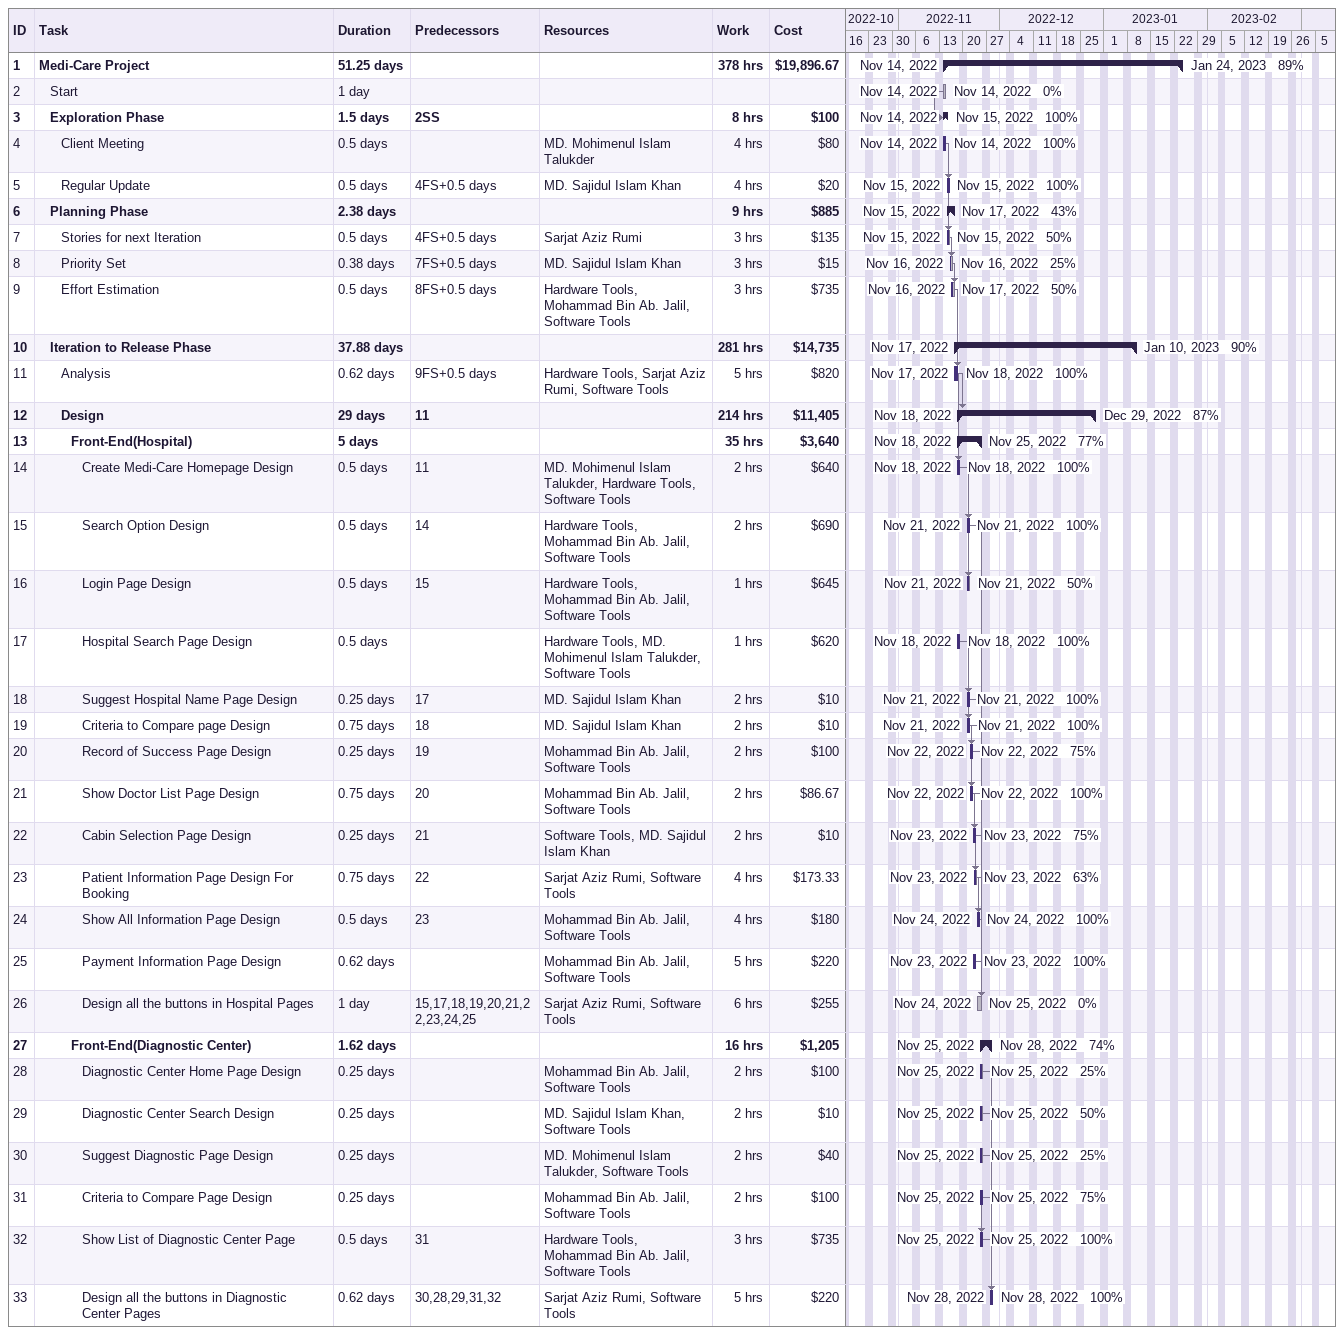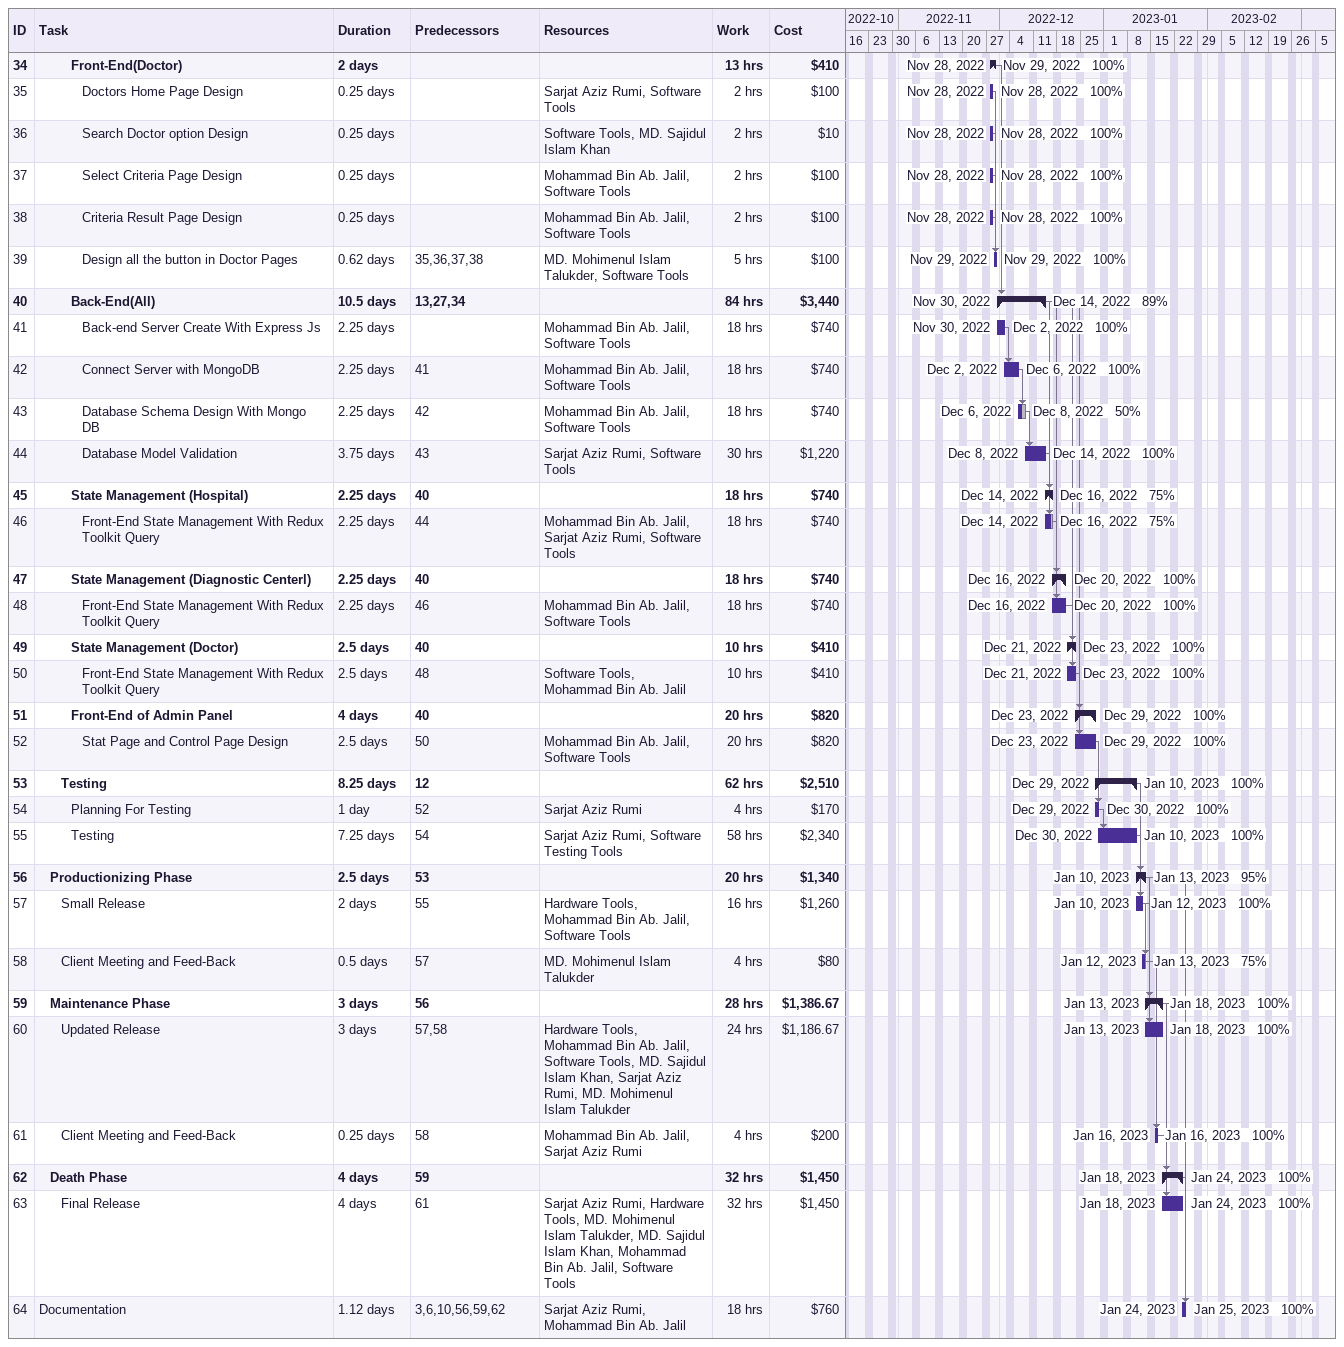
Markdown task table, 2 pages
| ID | Level | Task | Duration | Start | Finish | Predecessors | Resources | % complete | Work (h) | Cost ($) |
|---|---|---|---|---|---|---|---|---|---|---|
| 1 | 1 | **Medi-Care Project** | 51.25d | 2022-11-14 | 2023-01-24 |  |  | 89 | 378 | 19896.67 |
| 2 | 2 | Start | 1d | 2022-11-14 | 2022-11-14 |  |  | 0 |  |  |
| 3 | 2 | **Exploration Phase** | 1.5d | 2022-11-14 | 2022-11-15 | 2SS |  | 100 | 8 | 100 |
| 4 | 3 | Client Meeting | 0.5d | 2022-11-14 | 2022-11-14 |  | MD. Mohimenul Islam Talukder | 100 | 4 | 80 |
| 5 | 3 | Regular Update | 0.5d | 2022-11-15 | 2022-11-15 | 4FS+0.5d | MD. Sajidul Islam Khan | 100 | 4 | 20 |
| 6 | 2 | **Planning Phase** | 2.38d | 2022-11-15 | 2022-11-17 |  |  | 43 | 9 | 885 |
| 7 | 3 | Stories for next Iteration | 0.5d | 2022-11-15 | 2022-11-15 | 4FS+0.5d | Sarjat Aziz Rumi | 50 | 3 | 135 |
| 8 | 3 | Priority Set | 0.38d | 2022-11-16 | 2022-11-16 | 7FS+0.5d | MD. Sajidul Islam Khan | 25 | 3 | 15 |
| 9 | 3 | Effort Estimation | 0.5d | 2022-11-16 | 2022-11-17 | 8FS+0.5d | Hardware Tools, Mohammad Bin Ab. Jalil, Software Tools | 50 | 3 | 735 |
| 10 | 2 | **Iteration to Release Phase** | 37.88d | 2022-11-17 | 2023-01-10 |  |  | 90 | 281 | 14735 |
| 11 | 3 | Analysis | 0.62d | 2022-11-17 | 2022-11-18 | 9FS+0.5d | Hardware Tools, Sarjat Aziz Rumi, Software Tools | 100 | 5 | 820 |
| 12 | 3 | **Design** | 29d | 2022-11-18 | 2022-12-29 | 11 |  | 87 | 214 | 11405 |
| 13 | 4 | **Front-End(Hospital)** | 5d | 2022-11-18 | 2022-11-25 |  |  | 77 | 35 | 3640 |
| 14 | 5 | Create Medi-Care Homepage Design | 0.5d | 2022-11-18 | 2022-11-18 | 11 | MD. Mohimenul Islam Talukder, Hardware Tools, Software Tools | 100 | 2 | 640 |
| 15 | 5 | Search Option Design | 0.5d | 2022-11-21 | 2022-11-21 | 14 | Hardware Tools, Mohammad Bin Ab. Jalil, Software Tools | 100 | 2 | 690 |
| 16 | 5 | Login Page Design | 0.5d | 2022-11-21 | 2022-11-21 | 15 | Hardware Tools, Mohammad Bin Ab. Jalil, Software Tools | 50 | 1 | 645 |
| 17 | 5 | Hospital Search Page Design | 0.5d | 2022-11-18 | 2022-11-18 |  | Hardware Tools, MD. Mohimenul Islam Talukder, Software Tools | 100 | 1 | 620 |
| 18 | 5 | Suggest Hospital Name Page Design | 0.25d | 2022-11-21 | 2022-11-21 | 17 | MD. Sajidul Islam Khan | 100 | 2 | 10 |
| 19 | 5 | Criteria to Compare page Design | 0.75d | 2022-11-21 | 2022-11-21 | 18 | MD. Sajidul Islam Khan | 100 | 2 | 10 |
| 20 | 5 | Record of Success Page Design | 0.25d | 2022-11-22 | 2022-11-22 | 19 | Mohammad Bin Ab. Jalil, Software Tools | 75 | 2 | 100 |
| 21 | 5 | Show Doctor List Page Design | 0.75d | 2022-11-22 | 2022-11-22 | 20 | Mohammad Bin Ab. Jalil, Software Tools | 100 | 2 | 86.67 |
| 22 | 5 | Cabin Selection Page Design | 0.25d | 2022-11-23 | 2022-11-23 | 21 | Software Tools, MD. Sajidul Islam Khan | 75 | 2 | 10 |
| 23 | 5 | Patient Information Page Design For Booking | 0.75d | 2022-11-23 | 2022-11-23 | 22 | Sarjat Aziz Rumi, Software Tools | 63 | 4 | 173.33 |
| 24 | 5 | Show All Information Page Design | 0.5d | 2022-11-24 | 2022-11-24 | 23 | Mohammad Bin Ab. Jalil, Software Tools | 100 | 4 | 180 |
| 25 | 5 | Payment Information Page Design | 0.62d | 2022-11-23 | 2022-11-23 |  | Mohammad Bin Ab. Jalil, Software Tools | 100 | 5 | 220 |
| 26 | 5 | Design all the buttons in Hospital Pages | 1d | 2022-11-24 | 2022-11-25 | 15, 17, 18, 19, 20, 21, 22, 23, 24, 25 | Sarjat Aziz Rumi, Software Tools | 0 | 6 | 255 |
| 27 | 4 | **Front-End(Diagnostic Center)** | 1.62d | 2022-11-25 | 2022-11-28 |  |  | 74 | 16 | 1205 |
| 28 | 5 | Diagnostic Center Home Page Design | 0.25d | 2022-11-25 | 2022-11-25 |  | Mohammad Bin Ab. Jalil, Software Tools | 25 | 2 | 100 |
| 29 | 5 | Diagnostic Center Search Design | 0.25d | 2022-11-25 | 2022-11-25 |  | MD. Sajidul Islam Khan, Software Tools | 50 | 2 | 10 |
| 30 | 5 | Suggest Diagnostic Page Design | 0.25d | 2022-11-25 | 2022-11-25 |  | MD. Mohimenul Islam Talukder, Software Tools | 25 | 2 | 40 |
| 31 | 5 | Criteria to Compare Page Design | 0.25d | 2022-11-25 | 2022-11-25 |  | Mohammad Bin Ab. Jalil, Software Tools | 75 | 2 | 100 |
| 32 | 5 | Show List of Diagnostic Center Page | 0.5d | 2022-11-25 | 2022-11-25 | 31 | Hardware Tools, Mohammad Bin Ab. Jalil, Software Tools | 100 | 3 | 735 |
| 33 | 5 | Design all the buttons in Diagnostic Center Pages | 0.62d | 2022-11-28 | 2022-11-28 | 30, 28, 29, 31, 32 | Sarjat Aziz Rumi, Software Tools | 100 | 5 | 220 |
| 34 | 4 | **Front-End(Doctor)** | 2d | 2022-11-28 | 2022-11-29 |  |  | 100 | 13 | 410 |
| 35 | 5 | Doctors Home Page Design | 0.25d | 2022-11-28 | 2022-11-28 |  | Sarjat Aziz Rumi, Software Tools | 100 | 2 | 100 |
| 36 | 5 | Search Doctor option Design | 0.25d | 2022-11-28 | 2022-11-28 |  | Software Tools, MD. Sajidul Islam Khan | 100 | 2 | 10 |
| 37 | 5 | Select Criteria Page Design | 0.25d | 2022-11-28 | 2022-11-28 |  | Mohammad Bin Ab. Jalil, Software Tools | 100 | 2 | 100 |
| 38 | 5 | Criteria Result Page Design | 0.25d | 2022-11-28 | 2022-11-28 |  | Mohammad Bin Ab. Jalil, Software Tools | 100 | 2 | 100 |
| 39 | 5 | Design all the button in Doctor Pages | 0.62d | 2022-11-29 | 2022-11-29 | 35, 36, 37, 38 | MD. Mohimenul Islam Talukder, Software Tools | 100 | 5 | 100 |
| 40 | 4 | **Back-End(All)** | 10.5d | 2022-11-30 | 2022-12-14 | 13, 27, 34 |  | 89 | 84 | 3440 |
| 41 | 5 | Back-end Server Create With Express Js | 2.25d | 2022-11-30 | 2022-12-02 |  | Mohammad Bin Ab. Jalil, Software Tools | 100 | 18 | 740 |
| 42 | 5 | Connect Server with MongoDB | 2.25d | 2022-12-02 | 2022-12-06 | 41 | Mohammad Bin Ab. Jalil, Software Tools | 100 | 18 | 740 |
| 43 | 5 | Database Schema Design With Mongo DB | 2.25d | 2022-12-06 | 2022-12-08 | 42 | Mohammad Bin Ab. Jalil, Software Tools | 50 | 18 | 740 |
| 44 | 5 | Database Model Validation | 3.75d | 2022-12-08 | 2022-12-14 | 43 | Sarjat Aziz Rumi, Software Tools | 100 | 30 | 1220 |
| 45 | 4 | **State Management (Hospital)** | 2.25d | 2022-12-14 | 2022-12-16 | 40 |  | 75 | 18 | 740 |
| 46 | 5 | Front-End State Management With Redux Toolkit Query | 2.25d | 2022-12-14 | 2022-12-16 | 44 | Mohammad Bin Ab. Jalil, Sarjat Aziz Rumi, Software Tools | 75 | 18 | 740 |
| 47 | 4 | **State Management (Diagnostic Centerl)** | 2.25d | 2022-12-16 | 2022-12-20 | 40 |  | 100 | 18 | 740 |
| 48 | 5 | Front-End State Management With Redux Toolkit Query | 2.25d | 2022-12-16 | 2022-12-20 | 46 | Mohammad Bin Ab. Jalil, Software Tools | 100 | 18 | 740 |
| 49 | 4 | **State Management (Doctor)** | 2.5d | 2022-12-21 | 2022-12-23 | 40 |  | 100 | 10 | 410 |
| 50 | 5 | Front-End State Management With Redux Toolkit Query | 2.5d | 2022-12-21 | 2022-12-23 | 48 | Software Tools, Mohammad Bin Ab. Jalil | 100 | 10 | 410 |
| 51 | 4 | **Front-End of Admin Panel** | 4d | 2022-12-23 | 2022-12-29 | 40 |  | 100 | 20 | 820 |
| 52 | 5 | Stat Page and Control Page Design | 2.5d | 2022-12-23 | 2022-12-29 | 50 | Mohammad Bin Ab. Jalil, Software Tools | 100 | 20 | 820 |
| 53 | 3 | **Testing** | 8.25d | 2022-12-29 | 2023-01-10 | 12 |  | 100 | 62 | 2510 |
| 54 | 4 | Planning For Testing | 1d | 2022-12-29 | 2022-12-30 | 52 | Sarjat Aziz Rumi | 100 | 4 | 170 |
| 55 | 4 | Testing | 7.25d | 2022-12-30 | 2023-01-10 | 54 | Sarjat Aziz Rumi, Software Testing Tools | 100 | 58 | 2340 |
| 56 | 2 | **Productionizing Phase** | 2.5d | 2023-01-10 | 2023-01-13 | 53 |  | 95 | 20 | 1340 |
| 57 | 3 | Small Release | 2d | 2023-01-10 | 2023-01-12 | 55 | Hardware Tools, Mohammad Bin Ab. Jalil, Software Tools | 100 | 16 | 1260 |
| 58 | 3 | Client Meeting and Feed-Back | 0.5d | 2023-01-12 | 2023-01-13 | 57 | MD. Mohimenul Islam Talukder | 75 | 4 | 80 |
| 59 | 2 | **Maintenance Phase** | 3d | 2023-01-13 | 2023-01-18 | 56 |  | 100 | 28 | 1386.67 |
| 60 | 3 | Updated Release | 3d | 2023-01-13 | 2023-01-18 | 57, 58 | Hardware Tools, Mohammad Bin Ab. Jalil, Software Tools, MD. Sajidul Islam Khan, Sarjat Aziz Rumi, MD. Mohimenul Islam Talukder | 100 | 24 | 1186.67 |
| 61 | 3 | Client Meeting and Feed-Back | 0.25d | 2023-01-16 | 2023-01-16 | 58 | Mohammad Bin Ab. Jalil, Sarjat Aziz Rumi | 100 | 4 | 200 |
| 62 | 2 | **Death Phase** | 4d | 2023-01-18 | 2023-01-24 | 59 |  | 100 | 32 | 1450 |
| 63 | 3 | Final Release | 4d | 2023-01-18 | 2023-01-24 | 61 | Sarjat Aziz Rumi, Hardware Tools, MD. Mohimenul Islam Talukder, MD. Sajidul Islam Khan, Mohammad Bin Ab. Jalil, Software Tools | 100 | 32 | 1450 |
| 64 | 1 | Documentation | 1.12d | 2023-01-24 | 2023-01-25 | 3, 6, 10, 56, 59, 62 | Sarjat Aziz Rumi, Mohammad Bin Ab. Jalil | 100 | 18 | 760 |
